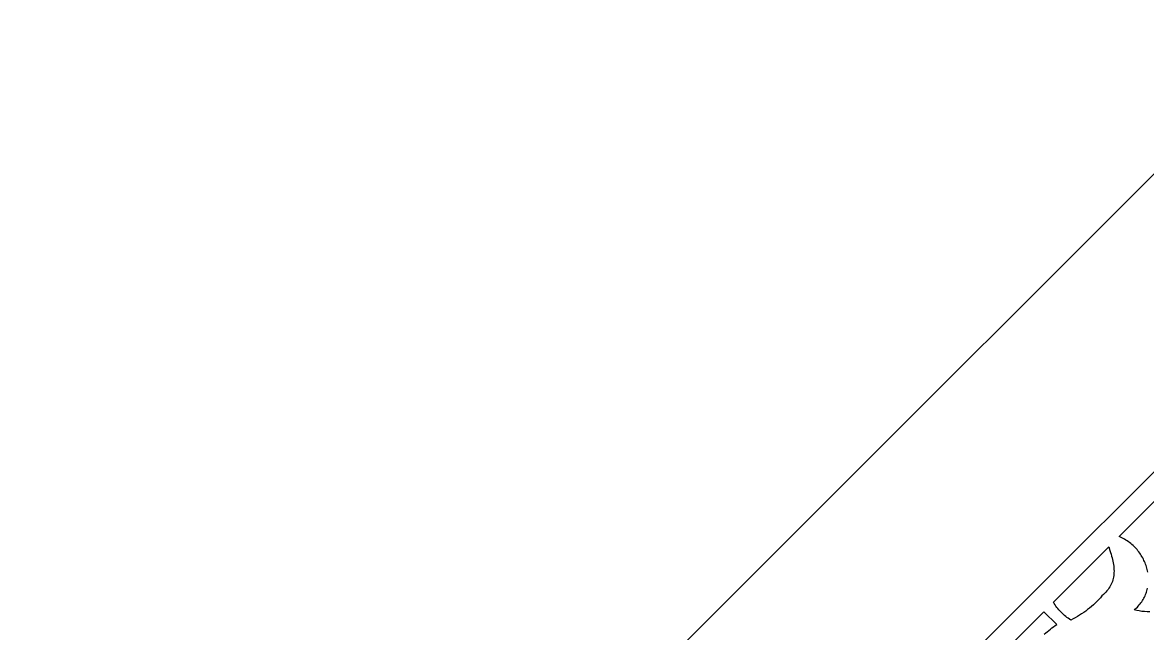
# Model space of a CAD drawing. Extents: x -3069 to -2029, y 258 to 1298.
# Drawn here: x -3069.2 to -2802.1, y 1152.6 to 1297.8 of the extents above; entities that cross this region are included whole.
import ezdxf

# ---------------------------------------------------------------- set-up
doc = ezdxf.new("R2010")
doc.units = 0
doc.layers.add('LAYER_1', color=18, linetype='CONTINUOUS')
doc.layers.add('LAYER_2', color=174, linetype='CONTINUOUS')

msp = doc.modelspace()

# ---------------------------------------------------------------- linework, layer by layer
at = {"layer": 'LAYER_1'}
for points in [[(-2333.8, 257.75), (-2029.19, 562.36), (-2029.19, 993.14), (-2333.8, 1297.75), (-2764.58, 1297.75), (-3069.19, 993.14), (-3069.19, 562.36), (-2764.58, 257.75)], [(-2824.47, 1160.07), (-2811.34, 1173.22), (-2811.03, 1172.32), (-2810.88, 1171.88), (-2810.75, 1171.45), (-2810.63, 1171.02), (-2810.52, 1170.6), (-2810.42, 1170.19), (-2810.33, 1169.78), (-2810.26, 1169.38), (-2810.19, 1168.99), (-2810.14, 1168.6), (-2810.11, 1168.21), (-2810.08, 1167.84), (-2810.07, 1167.46), (-2810.08, 1167.1), (-2810.1, 1166.73), (-2810.14, 1166.38), (-2810.2, 1166.03), (-2810.27, 1165.68), (-2810.36, 1165.34), (-2810.46, 1165), (-2810.59, 1164.67), (-2810.73, 1164.34), (-2810.89, 1164.02), (-2811.07, 1163.7), (-2811.27, 1163.38), (-2811.49, 1163.07), (-2811.74, 1162.76), (-2812, 1162.45), (-2812.29, 1162.15), (-2812.59, 1161.86), (-2812.93, 1161.56), (-2813.31, 1161.12), (-2813.71, 1160.69), (-2814.12, 1160.26), (-2814.54, 1159.85), (-2814.98, 1159.45), (-2815.42, 1159.06), (-2815.87, 1158.68), (-2816.33, 1158.32), (-2816.79, 1157.96), (-2817.27, 1157.62), (-2817.76, 1157.28), (-2818.26, 1156.96), (-2818.76, 1156.66), (-2819.27, 1156.36), (-2819.79, 1156.08), (-2820.32, 1155.81), (-2820.64, 1156.01), (-2820.94, 1156.23), (-2821.24, 1156.45), (-2821.54, 1156.69), (-2821.83, 1156.93), (-2822.11, 1157.18), (-2822.38, 1157.43), (-2822.64, 1157.7), (-2822.9, 1157.97), (-2823.15, 1158.25), (-2823.39, 1158.54), (-2823.63, 1158.83), (-2823.85, 1159.13), (-2824.07, 1159.43), (-2824.27, 1159.75)]]:
    msp.add_lwpolyline(points, close=True, dxfattribs=at)
for points in [[(-2802.07, 1167.2), (-2802.13, 1167.51), (-2802.2, 1167.83), (-2802.28, 1168.15), (-2802.37, 1168.46), (-2802.47, 1168.77), (-2802.58, 1169.08), (-2802.7, 1169.39), (-2802.83, 1169.7), (-2802.96, 1170), (-2803.11, 1170.3), (-2803.26, 1170.59), (-2803.43, 1170.88), (-2803.6, 1171.17), (-2803.78, 1171.45), (-2803.98, 1171.73), (-2804.18, 1172.01), (-2804.38, 1172.28), (-2804.6, 1172.54), (-2804.83, 1172.8), (-2805.06, 1173.05), (-2805.31, 1173.29), (-2805.56, 1173.53), (-2805.82, 1173.76), (-2806.09, 1173.99), (-2806.37, 1174.21), (-2806.65, 1174.42), (-2806.95, 1174.62), (-2807.25, 1174.82), (-2807.56, 1175), (-2807.88, 1175.18), (-2808.2, 1175.35), (-2808.54, 1175.51), (-2808.88, 1175.66), (-2784.26, 1200.27)], [(-2801.57, 1157.76), (-2802.19, 1157.78), (-2802.81, 1157.82), (-2803.44, 1157.88), (-2804.06, 1157.97), (-2804.68, 1158.09), (-2805.3, 1158.23), (-2805.03, 1158.45), (-2804.78, 1158.68), (-2804.53, 1158.91), (-2804.3, 1159.15), (-2804.08, 1159.4), (-2803.87, 1159.65), (-2803.67, 1159.91), (-2803.48, 1160.18), (-2803.3, 1160.45), (-2803.13, 1160.72), (-2802.98, 1161), (-2802.83, 1161.29), (-2802.7, 1161.58), (-2802.58, 1161.87), (-2802.46, 1162.17), (-2802.36, 1162.47), (-2802.27, 1162.77), (-2802.19, 1163.08), (-2802.12, 1163.38)], [(-2826.62, 1152.43), (-2826.27, 1152.75), (-2825.91, 1153.06), (-2825.55, 1153.36), (-2825.18, 1153.66), (-2824.8, 1153.95), (-2824.42, 1154.23), (-2824.03, 1154.51), (-2823.63, 1154.77), (-2826.72, 1157.81), (-2837.66, 1146.87)]]:
    msp.add_lwpolyline(points, dxfattribs=at)
at = {"layer": 'LAYER_2'}
msp.add_lwpolyline([(-2354.51, 307.75), (-2079.19, 583.07), (-2079.19, 972.43), (-2354.51, 1247.75), (-2743.87, 1247.75), (-3019.19, 972.43), (-3019.19, 583.07), (-2743.87, 307.75)], close=True, dxfattribs=at)

doc.saveas('drawing.dxf')
